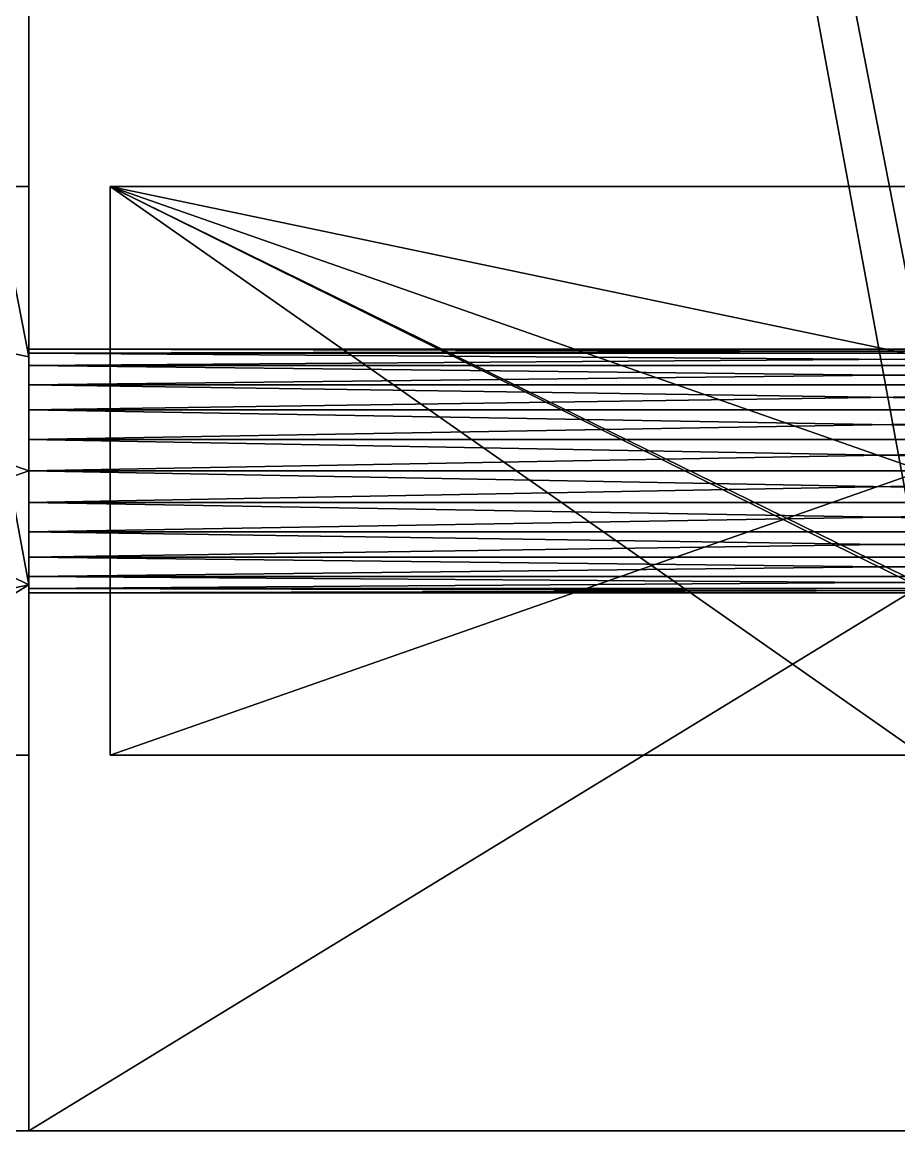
# Model space of a CAD drawing. Header units: metres. Extents: x -32 to 32, y 0 to 66.2.
# Drawn here: x -21.08 to -10.29, y 0 to 13.65 of the extents above; entities that cross this region are included whole.
import ezdxf

# ---------------------------------------------------------------- set-up
doc = ezdxf.new("R2010")
doc.units = ezdxf.units.M

msp = doc.modelspace()

# ---------------------------------------------------------------- linework, layer by layer
at = {"layer": 'STL2DXF'}
for points in [[(-32, 0, 1), (0, 66.25, 1), (0, 0, 1)], [(0, 66.25, 1), (-32, 0, 1), (-32, 66.25, 1)], [(-32, 0, 10.125), (-21, 6.722, 10.125), (-32, 66.25, 10.125)], [(-32, 66.25, 10.125), (-21, 6.722, 10.125), (-21, 9.528, 10.125)], [(-32, 66.25, 10.125), (-21, 9.528, 10.125), (-21, 16.722, 10.125)], [(-21, 66.25, 20.125), (-21, 28.125, 12.125), (-21, 0, 20.125)], [(-21, 0, 20.125), (-10, 6.722, 20.125), (-21, 66.25, 20.125)], [(-21, 66.25, 20.125), (-10, 6.722, 20.125), (-10, 9.528, 20.125)], [(-21, 66.25, 20.125), (-10, 9.528, 20.125), (-10, 16.722, 20.125)], [(-21, 8.125, 12.125), (-21, 0, 20.125), (-21, 28.125, 12.125)], [(-21, 28.125, 12.125), (-21, 18.125, 12.125), (-21, 8.125, 12.125)], [(-21, 17.737, 12.074), (-21, 8.513, 12.074), (-21, 18.125, 12.125)], [(-21, 18.125, 12.125), (-21, 8.513, 12.074), (-21, 8.125, 12.125)], [(-21, 17.375, 11.924), (-21, 8.875, 11.924), (-21, 17.737, 12.074)], [(-21, 17.737, 12.074), (-21, 8.875, 11.924), (-21, 8.513, 12.074)], [(-21, 17.064, 11.686), (-21, 9.186, 11.686), (-21, 17.375, 11.924)], [(-21, 17.375, 11.924), (-21, 9.186, 11.686), (-21, 8.875, 11.924)], [(-21, 16.826, 11.375), (-21, 9.424, 11.375), (-21, 17.064, 11.686)], [(-21, 17.064, 11.686), (-21, 9.424, 11.375), (-21, 9.186, 11.686)], [(-21, 16.676, 11.013), (-21, 9.574, 11.013), (-21, 16.826, 11.375)], [(-21, 16.826, 11.375), (-21, 9.574, 11.013), (-21, 9.424, 11.375)], [(-21, 9.574, 10.237), (-21, 16.722, 10.125), (-21, 9.528, 10.125)], [(-21, 16.722, 10.125), (-21, 9.574, 10.237), (-21, 16.676, 10.237)], [(-21, 16.676, 10.237), (-21, 9.574, 10.237), (-21, 16.625, 10.625)], [(-21, 16.625, 10.625), (-21, 9.625, 10.625), (-21, 16.676, 11.013)], [(-21, 16.676, 11.013), (-21, 9.625, 10.625), (-21, 9.574, 11.013)], [(-21, 16.625, 10.625), (-21, 9.574, 10.237), (-21, 9.625, 10.625)], [(-21, 11.625, 10.125), (-31, 11.625, 12.125), (-21, 11.625, 12.125)], [(-31, 11.625, 12.125), (-21, 11.625, 10.125), (-31, 11.625, 10.125)], [(-21, 6.722, 10.125), (-31, 4.625, 10.125), (-31, 11.625, 10.125)], [(-21, 6.722, 10.125), (-31, 11.625, 10.125), (-21, 9.528, 10.125)], [(-21, 9.528, 10.125), (-31, 11.625, 10.125), (-21, 11.625, 10.125)], [(-31, 4.625, 12.125), (-21, 8.125, 12.125), (-31, 11.625, 12.125)], [(-31, 11.625, 12.125), (-21, 8.125, 12.125), (-21, 11.625, 12.125)], [(-21, 11.625, 12.125), (-21, 9.528, 10.125), (-21, 11.625, 10.125)], [(-21, 9.528, 10.125), (-21, 11.625, 12.125), (-21, 9.574, 10.237)], [(-21, 9.574, 10.237), (-21, 11.625, 12.125), (-21, 9.625, 10.625)], [(-21, 9.625, 10.625), (-21, 11.625, 12.125), (-21, 9.574, 11.013)], [(-21, 9.574, 11.013), (-21, 11.625, 12.125), (-21, 9.424, 11.375)], [(-21, 9.424, 11.375), (-21, 11.625, 12.125), (-21, 9.186, 11.686)], [(-21, 9.186, 11.686), (-21, 11.625, 12.125), (-21, 8.875, 11.924)], [(-21, 8.875, 11.924), (-21, 11.625, 12.125), (-21, 8.513, 12.074)], [(-21, 8.513, 12.074), (-21, 11.625, 12.125), (-21, 8.125, 12.125)], [(-20, 11.625, 20.125), (-10, 11.625, 22.125), (-10, 11.625, 20.125)], [(-10, 11.625, 22.125), (-20, 11.625, 20.125), (-20, 11.625, 22.125)], [(-20, 4.625, 22.125), (-20, 11.625, 20.125), (-20, 4.625, 20.125)], [(-20, 11.625, 20.125), (-20, 4.625, 22.125), (-20, 11.625, 22.125)], [(-10, 4.625, 20.125), (-20, 11.625, 20.125), (-20, 4.625, 20.125)], [(-20, 11.625, 20.125), (-10, 4.625, 20.125), (-10, 6.676, 20.125)], [(-20, 11.625, 20.125), (-10, 6.676, 20.125), (-10, 6.722, 20.125)], [(-20, 11.625, 20.125), (-10, 6.722, 20.125), (-10, 9.528, 20.125)], [(-20, 11.625, 20.125), (-10, 9.528, 20.125), (-10, 11.625, 20.125)], [(-20, 4.625, 22.125), (-10, 8.125, 22.125), (-20, 11.625, 22.125)], [(-20, 11.625, 22.125), (-10, 8.125, 22.125), (-10, 11.625, 22.125)], [(-21, 9.625, 10.625), (0, 9.574, 11.013), (0, 9.625, 10.625)], [(0, 9.574, 11.013), (-21, 9.625, 10.625), (-21, 9.574, 11.013)], [(-21, 9.574, 10.237), (0, 9.625, 10.625), (0, 9.574, 10.237)], [(0, 9.625, 10.625), (-21, 9.574, 10.237), (-21, 9.625, 10.625)], [(-21, 9.625, 10.625), (0, 9.574, 10.237), (0, 9.625, 10.625)], [(0, 9.574, 10.237), (-21, 9.625, 10.625), (-21, 9.574, 10.237)], [(-21, 9.574, 11.013), (0, 9.625, 10.625), (0, 9.574, 11.013)], [(0, 9.625, 10.625), (-21, 9.574, 11.013), (-21, 9.625, 10.625)], [(-21, 9.574, 11.013), (0, 9.424, 11.375), (0, 9.574, 11.013)], [(0, 9.424, 11.375), (-21, 9.574, 11.013), (-21, 9.424, 11.375)], [(0, 9.424, 9.875), (-21, 9.574, 10.237), (0, 9.574, 10.237)], [(-21, 9.574, 10.237), (0, 9.424, 9.875), (-21, 9.424, 9.875)], [(-21, 9.574, 10.237), (-21, 9.424, 9.875), (-21, 9.528, 10.125)], [(-21, 9.424, 11.375), (0, 9.574, 11.013), (0, 9.424, 11.375)], [(0, 9.574, 11.013), (-21, 9.424, 11.375), (-21, 9.574, 11.013)], [(-21, 9.574, 10.237), (0, 9.424, 9.875), (0, 9.574, 10.237)], [(0, 9.424, 9.875), (-21, 9.574, 10.237), (-21, 9.424, 9.875)], [(-21, 9.424, 9.875), (-21, 9.574, 10.237), (-21, 9.528, 10.125)], [(-21, 9.424, 9.875), (-21, 6.722, 10.125), (-21, 9.528, 10.125)], [(-21, 9.424, 9.875), (-21, 6.722, 10.125), (-21, 9.528, 10.125)], [(-21, 9.424, 11.375), (0, 9.186, 11.686), (0, 9.424, 11.375)], [(0, 9.186, 11.686), (-21, 9.424, 11.375), (-21, 9.186, 11.686)], [(-21, 9.186, 9.564), (0, 9.424, 9.875), (0, 9.186, 9.564)], [(0, 9.424, 9.875), (-21, 9.186, 9.564), (-21, 9.424, 9.875)], [(-21, 9.186, 9.564), (-21, 6.826, 9.875), (-21, 9.424, 9.875)], [(-21, 9.424, 9.875), (-21, 6.826, 9.875), (-21, 6.722, 10.125)], [(0, 9.186, 11.686), (-21, 9.424, 11.375), (0, 9.424, 11.375)], [(-21, 9.424, 11.375), (0, 9.186, 11.686), (-21, 9.186, 11.686)], [(-21, 9.424, 9.875), (0, 9.186, 9.564), (0, 9.424, 9.875)], [(0, 9.186, 9.564), (-21, 9.424, 9.875), (-21, 9.186, 9.564)], [(-21, 9.186, 9.564), (-21, 6.826, 9.875), (-21, 9.424, 9.875)], [(-21, 9.424, 9.875), (-21, 6.826, 9.875), (-21, 6.722, 10.125)], [(0, 9.186, 11.686), (-21, 8.875, 11.924), (0, 8.875, 11.924)], [(-21, 8.875, 11.924), (0, 9.186, 11.686), (-21, 9.186, 11.686)], [(-21, 9.186, 9.564), (0, 8.875, 9.326), (-21, 8.875, 9.326)], [(0, 8.875, 9.326), (-21, 9.186, 9.564), (0, 9.186, 9.564)], [(-21, 8.875, 9.326), (-21, 7.064, 9.564), (-21, 9.186, 9.564)], [(-21, 9.186, 9.564), (-21, 7.064, 9.564), (-21, 6.826, 9.875)], [(-21, 8.875, 11.924), (0, 9.186, 11.686), (0, 8.875, 11.924)], [(0, 9.186, 11.686), (-21, 8.875, 11.924), (-21, 9.186, 11.686)], [(0, 9.186, 9.564), (-21, 8.875, 9.326), (0, 8.875, 9.326)], [(-21, 8.875, 9.326), (0, 9.186, 9.564), (-21, 9.186, 9.564)], [(-21, 8.875, 9.326), (-21, 7.064, 9.564), (-21, 9.186, 9.564)], [(-21, 9.186, 9.564), (-21, 7.064, 9.564), (-21, 6.826, 9.875)], [(0, 8.875, 11.924), (-21, 8.513, 12.074), (0, 8.513, 12.074)], [(-21, 8.513, 12.074), (0, 8.875, 11.924), (-21, 8.875, 11.924)], [(-21, 8.875, 9.326), (0, 8.513, 9.176), (-21, 8.513, 9.176)], [(0, 8.513, 9.176), (-21, 8.875, 9.326), (0, 8.875, 9.326)], [(-21, 8.513, 9.176), (-21, 7.375, 9.326), (-21, 8.875, 9.326)], [(-21, 8.875, 9.326), (-21, 7.375, 9.326), (-21, 7.064, 9.564)], [(-21, 8.513, 12.074), (0, 8.875, 11.924), (0, 8.513, 12.074)], [(0, 8.875, 11.924), (-21, 8.513, 12.074), (-21, 8.875, 11.924)], [(0, 8.875, 9.326), (-21, 8.513, 9.176), (0, 8.513, 9.176)], [(-21, 8.513, 9.176), (0, 8.875, 9.326), (-21, 8.875, 9.326)], [(-21, 8.513, 9.176), (-21, 7.375, 9.326), (-21, 8.875, 9.326)], [(-21, 8.875, 9.326), (-21, 7.375, 9.326), (-21, 7.064, 9.564)], [(0, 8.513, 12.074), (-21, 8.125, 12.125), (0, 8.125, 12.125)], [(-21, 8.125, 12.125), (0, 8.513, 12.074), (-21, 8.513, 12.074)], [(-21, 8.513, 9.176), (0, 8.125, 9.125), (-21, 8.125, 9.125)], [(0, 8.125, 9.125), (-21, 8.513, 9.176), (0, 8.513, 9.176)], [(-21, 7.737, 9.176), (-21, 8.513, 9.176), (-21, 8.125, 9.125)], [(-21, 8.513, 9.176), (-21, 7.737, 9.176), (-21, 7.375, 9.326)], [(-21, 8.125, 12.125), (0, 8.513, 12.074), (0, 8.125, 12.125)], [(0, 8.513, 12.074), (-21, 8.125, 12.125), (-21, 8.513, 12.074)], [(0, 8.513, 9.176), (-21, 8.125, 9.125), (0, 8.125, 9.125)], [(-21, 8.125, 9.125), (0, 8.513, 9.176), (-21, 8.513, 9.176)], [(-21, 7.737, 9.176), (-21, 8.513, 9.176), (-21, 8.125, 9.125)], [(-21, 8.513, 9.176), (-21, 7.737, 9.176), (-21, 7.375, 9.326)], [(-21, 8.125, 12.125), (-31, 4.625, 12.125), (-21, 4.625, 12.125)], [(-21, 8.125, 9.125), (0, 7.737, 9.176), (-21, 7.737, 9.176)], [(0, 7.737, 9.176), (-21, 8.125, 9.125), (0, 8.125, 9.125)], [(0, 8.125, 12.125), (-21, 7.737, 12.074), (0, 7.737, 12.074)], [(-21, 7.737, 12.074), (0, 8.125, 12.125), (-21, 8.125, 12.125)], [(-21, 4.625, 12.125), (-21, 7.737, 12.074), (-21, 8.125, 12.125)], [(-21, 7.737, 12.074), (-21, 0, 20.125), (-21, 8.125, 12.125)], [(-21, 7.737, 12.074), (0, 8.125, 12.125), (0, 7.737, 12.074)], [(0, 8.125, 12.125), (-21, 7.737, 12.074), (-21, 8.125, 12.125)], [(0, 8.125, 9.125), (-21, 7.737, 9.176), (0, 7.737, 9.176)], [(-21, 7.737, 9.176), (0, 8.125, 9.125), (-21, 8.125, 9.125)], [(-10, 8.125, 22.125), (-20, 4.625, 22.125), (-10, 4.625, 22.125)], [(-21, 7.737, 9.176), (0, 7.375, 9.326), (-21, 7.375, 9.326)], [(0, 7.375, 9.326), (-21, 7.737, 9.176), (0, 7.737, 9.176)], [(0, 7.737, 12.074), (-21, 7.375, 11.924), (0, 7.375, 11.924)], [(-21, 7.375, 11.924), (0, 7.737, 12.074), (-21, 7.737, 12.074)], [(-21, 4.625, 12.125), (-21, 7.375, 11.924), (-21, 7.737, 12.074)], [(-21, 7.375, 11.924), (-21, 0, 20.125), (-21, 7.737, 12.074)], [(-21, 7.375, 11.924), (0, 7.737, 12.074), (0, 7.375, 11.924)], [(0, 7.737, 12.074), (-21, 7.375, 11.924), (-21, 7.737, 12.074)], [(0, 7.737, 9.176), (-21, 7.375, 9.326), (0, 7.375, 9.326)], [(-21, 7.375, 9.326), (0, 7.737, 9.176), (-21, 7.737, 9.176)], [(-21, 7.375, 9.326), (0, 7.064, 9.564), (-21, 7.064, 9.564)], [(0, 7.064, 9.564), (-21, 7.375, 9.326), (0, 7.375, 9.326)], [(0, 7.375, 11.924), (-21, 7.064, 11.686), (0, 7.064, 11.686)], [(-21, 7.064, 11.686), (0, 7.375, 11.924), (-21, 7.375, 11.924)], [(-21, 4.625, 12.125), (-21, 7.064, 11.686), (-21, 7.375, 11.924)], [(-21, 7.064, 11.686), (-21, 0, 20.125), (-21, 7.375, 11.924)], [(-21, 7.064, 11.686), (0, 7.375, 11.924), (0, 7.064, 11.686)], [(0, 7.375, 11.924), (-21, 7.064, 11.686), (-21, 7.375, 11.924)], [(0, 7.375, 9.326), (-21, 7.064, 9.564), (0, 7.064, 9.564)], [(-21, 7.064, 9.564), (0, 7.375, 9.326), (-21, 7.375, 9.326)], [(0, 6.826, 9.875), (-21, 7.064, 9.564), (0, 7.064, 9.564)], [(-21, 7.064, 9.564), (0, 6.826, 9.875), (-21, 6.826, 9.875)], [(-21, 7.064, 11.686), (0, 6.826, 11.375), (0, 7.064, 11.686)], [(0, 6.826, 11.375), (-21, 7.064, 11.686), (-21, 6.826, 11.375)], [(-21, 4.625, 12.125), (-21, 6.826, 11.375), (-21, 7.064, 11.686)], [(-21, 6.826, 11.375), (-21, 0, 20.125), (-21, 7.064, 11.686)], [(-21, 6.826, 11.375), (0, 7.064, 11.686), (0, 6.826, 11.375)], [(0, 7.064, 11.686), (-21, 6.826, 11.375), (-21, 7.064, 11.686)], [(-21, 7.064, 9.564), (0, 6.826, 9.875), (0, 7.064, 9.564)], [(0, 6.826, 9.875), (-21, 7.064, 9.564), (-21, 6.826, 9.875)], [(-21, 6.676, 10.237), (0, 6.826, 9.875), (0, 6.676, 10.237)], [(0, 6.826, 9.875), (-21, 6.676, 10.237), (-21, 6.826, 9.875)], [(-21, 6.826, 9.875), (-21, 6.676, 10.237), (-21, 6.722, 10.125)], [(0, 6.826, 11.375), (-21, 6.676, 11.013), (0, 6.676, 11.013)], [(-21, 6.676, 11.013), (0, 6.826, 11.375), (-21, 6.826, 11.375)], [(-21, 4.625, 12.125), (-21, 6.676, 11.013), (-21, 6.826, 11.375)], [(-21, 6.676, 11.013), (-21, 0, 20.125), (-21, 6.826, 11.375)], [(-21, 6.676, 11.013), (0, 6.826, 11.375), (0, 6.676, 11.013)], [(0, 6.826, 11.375), (-21, 6.676, 11.013), (-21, 6.826, 11.375)], [(-21, 6.826, 9.875), (0, 6.676, 10.237), (0, 6.826, 9.875)], [(0, 6.676, 10.237), (-21, 6.826, 9.875), (-21, 6.676, 10.237)], [(-21, 6.676, 10.237), (-21, 6.826, 9.875), (-21, 6.722, 10.125)], [(-21, 6.722, 10.125), (-32, 0, 10.125), (-21, 0, 10.125)], [(-31, 4.625, 10.125), (-21, 6.722, 10.125), (-21, 4.625, 10.125)], [(-21, 6.676, 10.237), (-21, 4.625, 10.125), (-21, 6.722, 10.125)], [(-21, 0, 10.125), (-21, 6.676, 10.237), (-21, 6.722, 10.125)], [(-10, 6.722, 20.125), (-21, 0, 20.125), (-10, 0, 20.125)], [(0, 6.625, 10.625), (-21, 6.676, 10.237), (0, 6.676, 10.237)], [(-21, 6.676, 10.237), (0, 6.625, 10.625), (-21, 6.625, 10.625)], [(-21, 6.676, 11.013), (0, 6.625, 10.625), (0, 6.676, 11.013)], [(0, 6.625, 10.625), (-21, 6.676, 11.013), (-21, 6.625, 10.625)], [(-21, 4.625, 10.125), (-21, 6.676, 10.237), (-21, 4.625, 12.125)], [(-21, 4.625, 12.125), (-21, 6.676, 10.237), (-21, 6.625, 10.625)], [(-21, 4.625, 12.125), (-21, 6.625, 10.625), (-21, 6.676, 11.013)], [(-21, 6.676, 10.237), (-21, 0, 10.125), (-21, 0, 20.125)], [(-21, 6.676, 10.237), (-21, 0, 20.125), (-21, 6.625, 10.625)], [(-21, 6.625, 10.625), (-21, 0, 20.125), (-21, 6.676, 11.013)], [(-21, 6.625, 10.625), (0, 6.676, 11.013), (0, 6.625, 10.625)], [(0, 6.676, 11.013), (-21, 6.625, 10.625), (-21, 6.676, 11.013)], [(-21, 6.676, 10.237), (0, 6.625, 10.625), (0, 6.676, 10.237)], [(0, 6.625, 10.625), (-21, 6.676, 10.237), (-21, 6.625, 10.625)], [(-31, 4.625, 12.125), (-21, 4.625, 10.125), (-21, 4.625, 12.125)], [(-21, 4.625, 10.125), (-31, 4.625, 12.125), (-31, 4.625, 10.125)], [(-20, 4.625, 22.125), (-10, 4.625, 20.125), (-10, 4.625, 22.125)], [(-10, 4.625, 20.125), (-20, 4.625, 22.125), (-20, 4.625, 20.125)], [(0, 0, 1), (-21, 0, 10.125), (-32, 0, 1)], [(-32, 0, 1), (-21, 0, 10.125), (-32, 0, 10.125)], [(0, 0, 1), (-10, 0, 20.125), (-21, 0, 10.125)], [(-21, 0, 10.125), (-10, 0, 20.125), (-21, 0, 20.125)]]:
    msp.add_3dface(points, dxfattribs=at)

doc.saveas('drawing.dxf')
